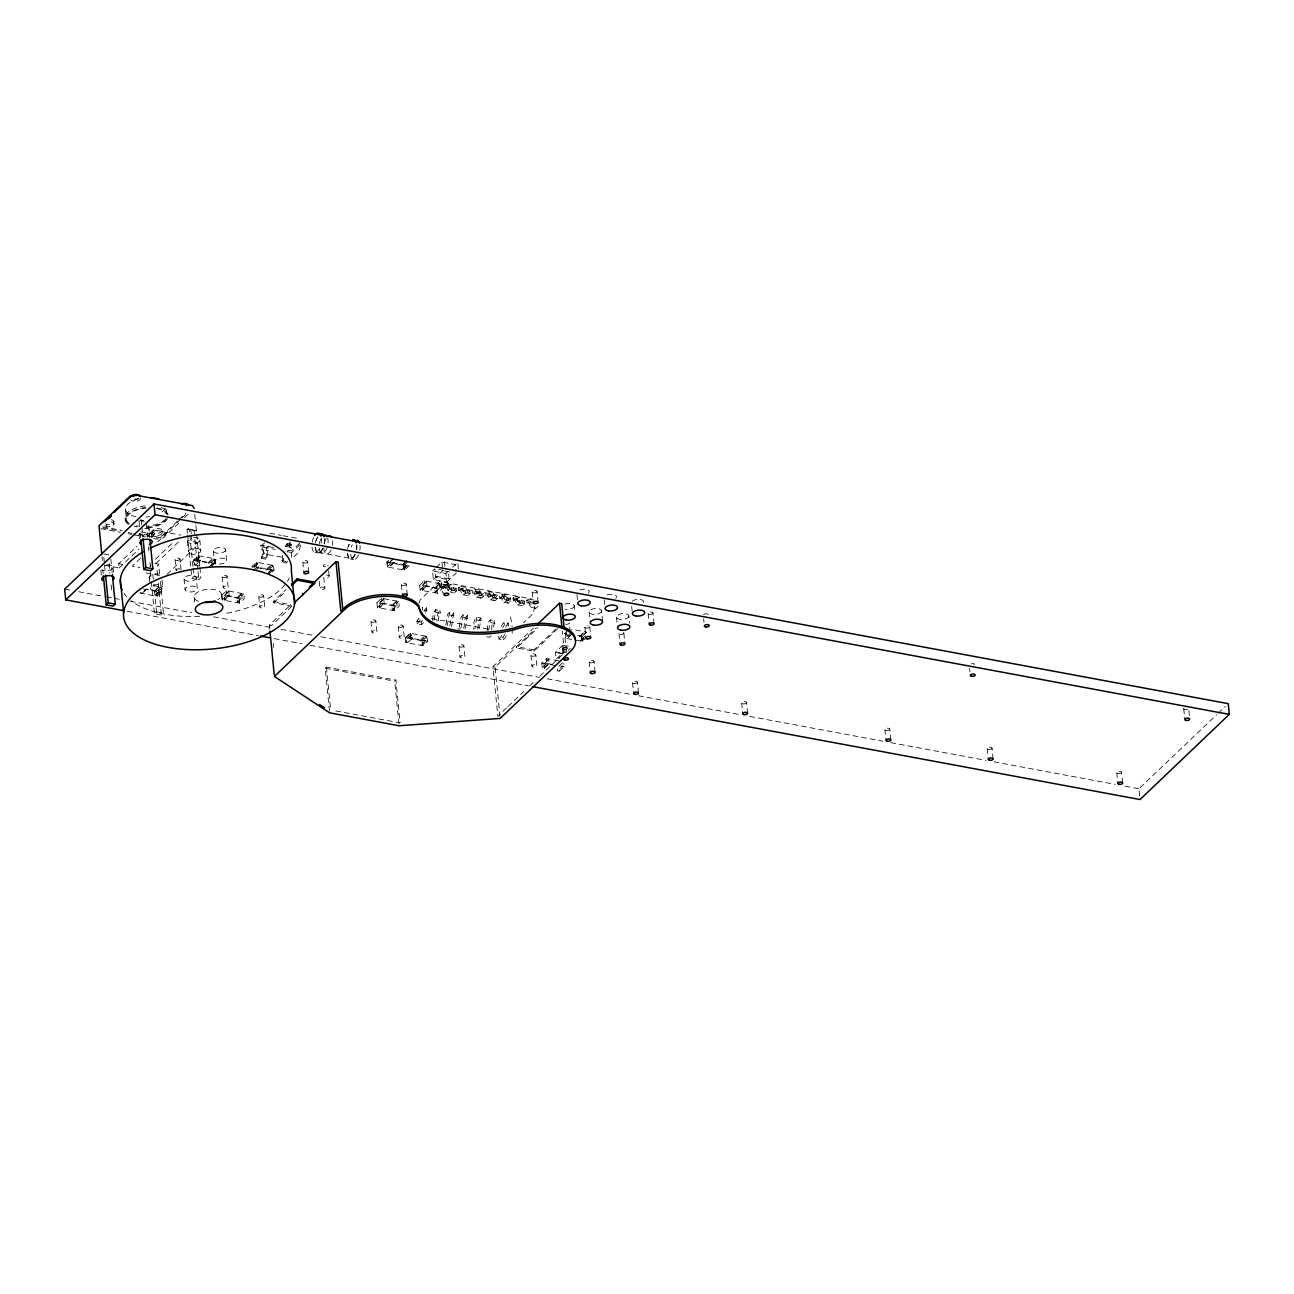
<?xml version="1.0" encoding="UTF-8"?>
<svg xmlns="http://www.w3.org/2000/svg" width="1294" height="1294" viewBox="0 0 1294 1294"><rect width="100%" height="100%" fill="white"/><g stroke="black" fill="none" stroke-linecap="round" stroke-linejoin="round"><path stroke-width="0.75" stroke-dasharray="5 3.75" d="M441.222 582.235L442.338 592.862M291.635 557.39L291.069 547.265M432.633 620.554L433.086 614.99A4.707 2.151 -79.5 0 1 434.655 610.93L435.868 609.749L440.17 610.542L438.957 611.722A4.707 2.151 -79.5 0 0 437.372 615.782L436.935 621.346M434.105 620.198L435.868 609.749M438.391 621.007L438.909 615.168L440.429 613.227L439.944 610.509M479.314 628.609L481.077 618.144L476.79 617.351L475.577 618.532A4.707 2.151 -79.5 0 0 473.992 622.592L473.329 629.175M487.191 630.696L487.644 625.131A4.707 2.151 -79.5 0 1 489.213 621.071L490.426 619.891L494.729 620.683L492.949 631.149M488.663 630.34L490.426 619.891M491.623 629.774L491.93 625.924A4.707 2.151 -79.5 0 1 493.499 621.864L494.729 620.683M418.997 618.014L416.862 621.136L417.137 623.837L421.423 624.63L422.912 623.207A4.691 2.151 -79.5 0 0 423.769 622.026M477.826 629.191L478.295 623.384A4.707 2.151 -79.5 0 1 479.864 619.325L481.077 618.144M505.129 634.028L502.994 637.149L503.253 639.834L498.966 639.042L498.708 636.357L502.994 637.149M502.719 627.541L504.32 625.115L504.062 622.414L508.364 623.223L508.623 625.908L504.32 625.115M534.665 606.465L533.403 613.324L523.52 622.754M419.143 603.279L419.968 600.092L439.539 581.427L533.306 599.348M300.645 545.292L298.623 552.312L292.994 557.682M425.386 612.337L426.794 610.703L426.519 608.002L422.232 607.209L422.491 609.895M287.883 552.522L288.384 550.257L287.608 551.018A3.073 1.407 -79.5 0 0 287.268 551.551M449.891 625.633L451.024 618.322A4.707 2.151 -79.5 0 1 452.593 614.262L453.806 613.081L449.503 612.288L448.29 613.453A4.707 2.151 -79.5 0 0 446.721 617.529L446.155 623.805L444.149 626.215M459.241 627.364L460.357 620.052A4.707 2.151 -79.5 0 1 461.926 615.993L463.155 614.812L467.441 615.62L465.678 626.07A4.691 2.151 -79.5 0 1 464.869 629.24M104.41 565.203L119.177 567.937L118.757 563.65L137.051 546.197M146.885 536.816L153.921 530.103L180.772 535.101M119.177 567.937L138.879 549.157M151.544 537.091L154.342 534.406L153.921 530.103M177.537 521.029L162.025 535.813L157.059 536.881L139.623 533.646M178.944 519.67L185.996 512.958M180.448 519.395L162.122 536.864L157.156 537.948L133.913 533.629M181.872 518.053L187.501 512.667M140.625 558.086L132.182 566.141L139.849 567.565M157.496 541.992L167.347 532.594M178.815 523.099L163.432 537.77L157.205 539.129L153.323 538.401M184.411 517.762L190.008 512.44M155.458 559.251L173.736 541.798M155.878 563.537L178.378 542.073M153.614 585.567L161.281 586.991L161.766 591.827L146.723 589.029L142.033 593.509L146.675 588.495M167.007 574.326L197.788 544.984L195.96 542.137L188.18 540.698M154.455 591.067L159.146 586.586L154.504 591.601L156.105 591.908L161.281 586.991M159.566 590.889L154.876 595.369L156.477 595.661L161.168 591.196L159.566 590.889L154.924 595.903M199.68 566.044L193.857 564.96L193.372 560.124L198.063 555.66L215.257 558.846L215.726 563.683L212.2 567.047M193.971 560.771L198.661 556.291C203.077 555.013 195.831 561.936 193.971 560.771L194.343 564.524L195.944 564.831L200.635 560.351L199.017 560.059L193.857 564.96M139.881 593.105L157.075 596.308L161.766 591.827M195.572 561.062L200.263 556.598M160.375 581.443L163.481 613.162L161.426 615.103L154.455 613.809L156.509 611.852L153.776 584.112M199.923 567.678L200.893 577.69L198.839 579.647L191.868 578.353L193.922 576.396L193.13 568.373M208.463 563.456C222.374 552.376 202.98 563.828 210.081 563.763L215.257 558.846M208.835 567.225L213.526 562.744L215.127 563.052L214.772 559.283L213.154 558.992M210.065 566.643L213.526 562.744M211.618 566.4L215.127 563.052M264.639 542.849L260.628 546.683L264.736 554.026L283.92 557.601M261.42 558.426L262.407 555.498L261.873 549.95A3.073 1.407 -79.5 0 1 262.908 546.424L263.685 545.664L263.28 554.576A2.151 0.987 -79.5 0 1 262.439 557.439L261.42 558.426L265.707 559.218L266.742 558.248A2.151 0.987 -79.5 0 0 267.583 555.385L267.987 546.472L267.211 547.233A3.073 1.407 -79.5 0 0 266.176 550.759L266.693 556.339L265.707 559.218M221.872 595.111L226.563 590.646L243.741 593.833L244.226 598.669L239.536 603.15L222.342 599.947L221.872 595.111L239.05 598.313L243.741 593.833M251.651 566.723L256.341 562.243L273.535 565.446L274.005 570.282L269.314 574.746M252.249 567.354L258.493 562.647L253.802 567.112L268.845 569.91M224.072 596.049L228.763 591.584M253.85 567.662L258.541 563.181M222.342 599.947L227.032 595.483L226.563 590.646M253.3 570.444L257.296 566.643L256.94 562.89M224.444 599.818L229.135 595.337M255.403 570.298L258.913 566.95L257.296 566.643M289.177 542.687L289.5 546.1A2.151 0.987 -79.5 0 0 290.713 547.006L291.587 544.418L287.284 543.609L286.249 544.596M287.284 543.609L286.427 546.197A2.151 0.987 -79.5 0 1 285.214 545.308L284.874 541.895M291.587 544.418L290.535 545.405L286.184 544.628M236.964 598.443L241.655 593.978M266.742 570.056C280.652 558.959 261.259 570.428 268.359 570.347L273.535 565.446M237.336 602.211L242.027 597.731M268.279 572.692L271.805 569.344L273.406 569.635L273.05 565.882L271.433 565.575M299.658 543.189L291.619 550.856L286.249 549.869M268.343 573.226L271.805 569.344M287.624 561.289A2.151 0.987 -79.5 0 1 287.139 562.033L286.12 563.019L281.817 562.211L282.804 559.283L282.302 554.058M268.715 574.115L273.406 569.635M299.982 544.645L291.765 552.473L285.683 551.341M281.817 562.211L282.852 561.24A2.151 0.987 -79.5 0 0 283.693 558.377M273.455 601.484L290.827 604.719L290.956 606.029L273.584 602.794L273.455 601.484L286.006 589.53M273.584 602.794L286.136 590.84M269.767 629.127L269.378 625.164L290.827 604.719M291.813 606.255L271.546 625.568L269.378 625.164M391.985 562.518L409.179 565.704L404.488 570.185L387.294 566.982L386.825 562.146L390.351 558.798M387.294 566.982L392.47 562.081L394.088 562.372L389.397 566.853L387.779 566.546L387.424 562.793L390.934 559.429M392.486 559.202L389.025 563.084L387.424 562.793M389.025 563.084L393.716 558.62M406.559 560.48L401.916 565.478L403.518 565.785L407.529 561.984M401.916 565.478L406.607 561.014M402.288 569.247L406.979 564.782L408.58 565.074L402.337 569.781L406.979 564.782M376.877 602.713L381.568 598.249L398.746 601.435L399.231 606.271L394.541 610.752L377.347 607.549L376.877 602.713L394.055 605.916L398.746 601.435M379.077 603.651L383.768 599.187M377.347 607.549L382.037 603.085L381.568 598.249M379.449 607.42L384.14 602.939M329.452 711.102L325.247 668.286L326.444 667.154L395.899 680.078L400.105 722.877L332.623 710.341M391.969 606.045L396.66 601.581M432.552 570.961L434.897 568.729L435.738 577.334L449.164 579.825L448.322 571.22L445.977 573.452L446.818 582.057L433.393 579.566L432.552 570.961L445.977 573.452M436.304 567.387L441.933 562.017L455.359 564.524L456.103 572.045M392.341 609.814L397.032 605.333M419.677 585.228L424.367 580.747L441.545 583.95L442.014 588.786L437.323 593.25L420.146 590.064L419.677 585.228L436.854 588.414L441.545 583.95M421.876 586.166L426.567 581.685M420.146 590.064L424.836 585.584L424.367 580.747M422.248 589.918L426.939 585.454M433.393 579.566L442.774 570.622M452.544 567.193L457.704 562.275L458.383 569.166M434.752 588.56L439.442 584.079M435.124 592.312L439.814 587.848M446.818 582.057L456.2 573.113M456.119 588.366L456.378 591.051L454.89 592.474A4.691 2.151 -79.5 0 1 452.512 591.746L450.975 587.783L449.439 588.851L445.136 588.058L444.877 585.373L446.106 584.225A4.707 2.151 -79.5 0 1 448.128 584.856C447.174 589.271 453.968 592.167 456.119 588.366L451.832 587.573L449.94 589.158M445.136 588.058L446.446 586.942L450.894 587.751M449.439 588.851L449.18 586.166L450.393 585.034A4.707 2.151 -79.5 0 1 452.431 585.648L454.243 589.967M426.519 608.002L425.305 609.183A4.707 2.151 -79.5 0 0 424.157 611.383M450.603 591.665L452.091 590.258L451.832 587.573M417.137 623.837L418.625 622.414A4.691 2.151 -79.5 0 0 420.453 617.675M421.423 624.63L421.165 621.945L422.62 620.554M405.378 637.699L410.069 633.235L427.246 636.422L427.716 641.258L423.025 645.738L405.847 642.536L405.378 637.699L422.556 640.902L423.025 645.738M469.754 590.905L470.029 593.59L468.541 595.014A4.691 2.151 -79.5 0 1 466.163 594.286L464.611 590.323L463.074 591.39L458.788 590.598L458.513 587.913L459.742 586.764A4.707 2.151 -79.5 0 1 461.764 587.395C460.81 591.811 467.619 594.706 469.754 590.905L465.468 590.096L463.511 591.682M405.96 638.346L410.651 633.866C415.083 632.588 407.82 639.511 405.96 638.346L406.332 642.099L407.95 642.406L412.64 637.926L411.023 637.635L405.847 642.536M407.578 638.638L412.268 634.173M458.788 590.598L460.098 589.482L464.546 590.29M465.468 590.096L465.727 592.781L464.239 594.205A4.691 2.151 -79.5 0 1 461.861 593.493L460.163 589.466M420.469 641.031C434.363 629.952 414.97 641.403 422.07 641.339L427.246 636.422M449.503 612.288L447.74 622.737A4.691 2.151 -79.5 0 1 446.948 625.908M478.182 592.814L476.71 593.93L472.423 593.121C474.591 589.983 480.689 592.895 479.799 596.825A4.691 2.151 -79.5 0 0 482.177 597.537L483.665 596.13L483.406 593.428L479.103 592.636C473.847 594.884 482.403 596.631 483.406 593.428M425.516 640.32L420.89 645.334L425.516 640.32L427.133 640.627L426.761 636.858L425.144 636.567M420.825 644.8L422.442 645.091L427.133 640.627M453.806 613.081L452.027 623.53A4.691 2.151 -79.5 0 1 451.234 626.7M479.103 592.636L479.362 595.321L477.874 596.744A4.691 2.151 -79.5 0 1 475.496 596.016L473.814 592.005M398.908 724.009L394.719 681.194L395.899 680.078M491.817 595.353L490.361 596.469L486.059 595.661C488.242 592.523 494.34 595.434 493.435 599.365A4.691 2.151 -79.5 0 0 495.812 600.076L497.3 598.653L497.042 595.968L492.739 595.175C487.369 597.359 495.942 599.187 497.042 595.968M463.155 614.812L461.376 625.277A4.691 2.151 -79.5 0 1 460.195 629.175M467.441 615.62L466.228 616.785A4.707 2.151 -79.5 0 0 464.659 620.861L464.093 627.137L462.071 629.547M492.739 595.175L493.014 597.86L491.51 599.284A4.691 2.151 -79.5 0 1 489.148 598.556L487.531 594.561M499.694 598.2C501.878 595.062 507.976 597.974 507.07 601.888A4.691 2.151 -79.5 0 0 509.448 602.616L510.936 601.192L510.677 598.507L506.375 597.699L504.353 599.251L502.687 594.997A4.707 2.151 -79.5 0 0 500.649 594.367L499.435 595.515L499.694 598.2L503.997 598.993L505.453 597.893M476.79 617.351L475.011 627.816A4.691 2.151 -79.5 0 1 474.801 629.224M506.375 597.699L506.65 600.4L505.161 601.807A4.691 2.151 -79.5 0 1 502.784 601.095L501.085 597.084M510.677 598.507L508.574 600.012L506.989 595.79A4.707 2.151 -79.5 0 0 504.951 595.175L503.738 596.308L503.997 598.993M524.313 601.047L524.588 603.732L523.099 605.139A4.691 2.151 -79.5 0 1 520.722 604.427L519.169 600.465L517.632 601.532L513.346 600.739L513.071 598.038L514.3 596.906A4.707 2.151 -79.5 0 1 516.322 597.537C515.368 601.936 522.161 604.832 524.313 601.047L520.026 600.238L518.069 601.823M513.346 600.739L514.656 599.623L519.104 600.432M517.632 601.532L517.374 598.847L518.587 597.699A4.707 2.151 -79.5 0 1 520.625 598.329L522.436 602.632M520.026 600.238L520.285 602.923L518.797 604.347A4.691 2.151 -79.5 0 1 516.419 603.635L514.802 599.623M504.062 622.414L502.848 623.595A4.707 2.151 -79.5 0 0 501.279 627.655M527.192 603.311L526.707 600.578L527.936 599.446A4.707 2.151 -79.5 0 1 529.958 600.06L530.071 600.319M491.105 635.888L489.617 637.311L485.331 636.502L485.056 633.817M508.364 623.223L507.151 624.404A4.707 2.151 -79.5 0 0 505.744 627.509M498.966 639.042L500.454 637.618A4.691 2.151 -79.5 0 0 501.668 635.645M538.223 606.255L536.735 607.679A4.691 2.151 -79.5 0 1 534.357 606.967M503.253 639.834L504.741 638.427A4.691 2.151 -79.5 0 0 506.536 634.157M506.504 707.996L497.818 716.278L492.965 666.717L533.5 628.075M499.985 716.666L495.133 667.122L536.331 627.849M557.779 628.609L534.066 651.206L516.71 647.987L537.77 627.897M534.066 651.206L533.937 649.912L557.649 627.315M566.384 651.189L564.637 633.364L568.244 630.032M571.98 633.623L567.29 638.088L565.688 637.796L565.316 634.028L568.826 630.679M570.379 633.316L565.203 638.233L582.381 641.42L585.907 638.071M544.386 668.286L543.917 663.45L548.607 658.986L549.077 663.822L544.386 668.286L542.235 667.898L541.765 663.046L546.456 658.581L559.655 661.04M572.045 634.157L567.29 638.088M562.777 645.253L555.433 652.257L556.113 659.244L563.456 652.241L562.777 645.253L570.072 646.612M543.965 663.984L548.656 659.519M542.235 667.898L546.925 663.418L546.456 658.581M544.337 667.753L549.028 663.272M579.809 636.729L584.451 631.715L579.809 636.729L581.427 637.02L586.117 632.556L584.5 632.248M507.96 706.605L523.876 691.417M529.667 685.901L534.018 681.76M539.808 676.244L564.41 652.774L562.275 630.971M582.381 641.42L581.912 636.583L586.603 632.119L571.56 629.321M568.098 650.591L570.46 648.326M583.756 637.667L580.23 641.015L584.872 636.017M580.181 640.481L581.799 640.789L586.489 636.308M562.469 662.9L558.943 666.248L559.429 671.085C550.888 671.457 571.382 659.471 557.277 670.68M559.429 671.085L564.103 666.604L563.796 663.385M1139.658 795.956L1138.963 788.79L1216.732 714.644M1218.172 713.269L1225.369 706.395M532.74 602.955L528.292 602.147L526.981 603.263L531.268 604.072M467.797 592.474L466.066 588.188A4.707 2.151 -79.5 0 0 464.028 587.557L462.815 588.705L463.074 591.39M477.146 594.221L475.416 589.918A4.707 2.151 -79.5 0 0 473.378 589.304L472.164 590.436L472.423 593.121M481.514 595.03L479.702 590.727A4.707 2.151 -79.5 0 0 477.68 590.096L476.451 591.245L476.71 593.93M495.084 597.553L493.337 593.267A4.707 2.151 -79.5 0 0 491.316 592.636L490.086 593.768L490.361 596.469M504.417 599.284L508.785 600.092M269.767 533.274L281.057 535.36M282.949 535.716L297.992 538.514M438.731 569.441L444.489 570.508M444.699 570.977L452.366 572.401M386.825 562.146L404.003 565.349L404.488 570.185M287.446 545.227L291.748 546.019M285.877 546.44L290.18 547.233M318.389 552.425L350.609 558.41M140.318 519.897L143.812 520.544M188.228 528.906L195.2 530.216M315.073 552.441L318.292 553.039M350.512 559.024L353.731 559.623M140.755 520.77L144.249 521.417M187.436 533.144L187.064 529.375L194.051 530.669A4.545 2.07 -79.5 0 1 196.381 531.624M435.641 576.251L449.067 578.758M273.358 547.459L260.466 545.065L260.628 546.683L275.298 549.416M266.111 550.274L268.262 550.678M447.028 583.901L451.541 584.742M460.664 586.441L465.177 587.282M474.3 588.98L478.812 589.821M487.935 591.504L492.448 592.345M501.587 594.043L506.1 594.884M515.222 596.583L519.735 597.424M528.858 599.122L531.219 599.559M444.877 585.373L449.18 586.166M458.513 587.913L510.742 597.553M513.071 598.038L517.374 598.847M526.707 600.578L531.009 601.386M154.342 534.406L140.124 531.769L140.706 537.706M452.091 590.258L456.378 591.051M465.727 592.781L470.029 593.59M479.362 595.321L483.665 596.13M493.014 597.86L497.3 598.653M506.65 600.4L510.936 601.192M520.285 602.923L524.588 603.732M424.836 585.584L442.014 588.786M102.824 526.804L122.186 530.411M261.259 556.808L265.545 557.601M281.655 560.593L285.958 561.402L286.12 563.019M102.922 527.871L120.358 531.106M128.106 532.546L131.972 533.274M450.668 592.426L453.741 592.992M462.88 594.69L467.393 595.531M476.516 597.23L481.028 598.054M490.151 599.753L494.664 600.594M503.787 602.292L508.299 603.133M517.438 604.832L521.935 605.673M531.074 607.355L535.587 608.196M100.819 528.648L120.261 532.255M128.041 533.71L131.923 534.422M133.88 534.794L145.543 536.961M274.005 570.282L256.827 567.079L256.341 562.243M215.726 563.683L198.548 560.496L198.063 555.66M193.372 560.124L210.566 563.327M577.561 635.176L583.076 636.211M564.734 633.397L566.869 633.785M579.761 636.179L581.912 636.583M565.316 634.028L566.934 634.319M423.931 610.17L426.794 610.703M436.127 612.434L440.429 613.227M449.778 614.973L454.065 615.766M463.414 617.497L467.7 618.306M477.049 620.036L481.352 620.845M490.685 622.576L494.987 623.368M382.037 603.085L399.231 606.271M108.712 554.883L103.471 553.913L104.41 563.343M154.908 563.472L158.677 564.184L159.793 575.506M431.565 618.548L488.614 629.143M193.922 576.396L200.893 577.69M118.757 563.65L122.59 564.362M561.337 646.644L568.632 647.987M416.862 621.136L421.165 621.945M457.785 628.755L459.936 629.143M146.028 572.935L160.796 575.684M563.456 652.241L566.206 652.758L566.028 650.931M563.036 653.68L555.433 652.257L564.556 653.955M533.937 649.912L516.581 646.677L516.71 647.987M227.032 595.483L244.226 598.669M159.194 587.136L160.796 587.427M427.716 641.258L410.538 638.071L410.069 633.235M546.925 663.418L552.764 664.501M561.968 666.216L564.103 666.604M143.408 589.013L156.59 591.471L157.075 596.308M541.765 663.046L554.964 665.504M140.367 592.668L141.984 592.976M492.965 666.717L495.133 667.122M64.7 589.126L70.652 590.226M78.594 591.698L104.41 596.502M106.399 596.874L112.352 597.974M114.341 598.346L120.293 599.446M130.225 601.306L191.787 612.741M213.623 616.801L271.206 627.509M281.138 629.353L312.905 635.257M320.847 636.729L539.274 677.328M547.216 678.8L630.615 694.296M638.557 695.784L739.828 714.595M749.76 716.439L882.799 741.171M890.741 742.643L986.06 760.371M994.002 761.842L1115.137 784.358M1125.052 786.202L1138.963 788.79M156.509 611.852L163.481 613.162M127.313 611.318L258.363 635.678M274.247 638.621L302.052 643.781M309.994 645.269L528.421 685.869M325.247 668.286L394.719 681.194M528.373 602.147L530.055 606.158A4.691 2.151 -79.5 0 0 532.432 606.886M446.527 586.942L448.225 590.954M558.684 657.934L559.752 658.145M111.268 519.767L112.141 519.962A4.917 2.329 -5.6 0 1 113.338 522.679L112.627 523.245A4.917 2.329 -5.6 0 1 106.787 524.248L105.72 524.005M490.652 596.68L489.051 592.458A4.707 2.151 -79.5 0 0 487.013 591.827L485.8 592.976L486.059 595.661M510.612 616.931L512.117 626.555M290.374 545.211L290.05 541.798M1189.348 715.517L1188.652 708.352A2.459 1.165 -5.6 0 1 1185.628 709.743A2.459 1.165 -5.6 0 1 1184.059 708.158M1183.751 708.772L1184.803 719.529M1121.639 772.243A2.459 1.165 -5.6 0 1 1118.016 773.569A2.459 1.165 -5.6 0 1 1117.919 771.548A2.459 1.165 -5.6 0 1 1121.639 772.243L1122.691 782.983M1116.754 772.664L1117.806 783.42M992.061 748.158A2.459 1.165 -5.6 0 1 988.454 749.485A2.459 1.165 -5.6 0 1 988.341 747.463A2.459 1.165 -5.6 0 1 992.061 748.158L993.129 758.915M987.176 748.579L988.228 759.335M969.61 668.254L969.95 671.829M889.771 729.153A2.459 1.165 -5.6 0 1 886.164 730.479A2.459 1.165 -5.6 0 1 886.05 728.457A2.459 1.165 -5.6 0 1 889.771 729.153L890.838 739.893M884.886 729.573L885.937 740.33M746.573 702.529A2.459 1.165 -5.6 0 1 742.95 703.855A2.459 1.165 -5.6 0 1 742.853 701.833A2.459 1.165 -5.6 0 1 746.573 702.529L747.625 713.285M741.672 702.949L742.724 713.706M703.645 618.823L704.001 622.398M653.001 613.033A2.459 1.165 -5.6 0 1 649.394 614.359A2.459 1.165 -5.6 0 1 649.281 612.337A2.459 1.165 -5.6 0 1 653.001 613.033L654.052 623.789M648.116 613.469L649.167 624.209M631.682 606.465L632.378 613.647M637.457 682.245A2.459 1.165 -5.6 0 1 633.834 683.572A2.459 1.165 -5.6 0 1 633.736 681.55A2.459 1.165 -5.6 0 1 637.457 682.245L638.508 693.002M628.868 616.009A6.244 2.96 -5.6 0 1 619.68 619.389A6.244 2.96 -5.6 0 1 619.422 614.246A6.244 2.96 -5.6 0 1 628.868 616.009L629.563 623.174M632.556 682.682L633.623 693.422M623.854 633.057L624.905 643.814M618.953 633.494L620.004 644.234M616.445 617.092L617.319 626.053M604.233 599.607L605.107 608.568M601.597 610.93A6.244 2.96 -5.6 0 1 592.393 614.31A6.244 2.96 -5.6 0 1 592.134 609.183A6.244 2.96 -5.6 0 1 601.597 610.93L602.648 621.686M589.158 612.013L590.048 620.974M594.059 661.46A2.459 1.165 -5.6 0 1 590.452 662.787A2.459 1.165 -5.6 0 1 590.339 660.765A2.459 1.165 -5.6 0 1 594.059 661.46L595.127 672.217M589.757 626.733L590.808 637.473M589.174 661.881L590.226 672.637M584.856 627.153L585.907 637.91M581.427 637.02L581.799 640.789M576.946 594.544L577.658 601.71M564.863 604.104A6.244 2.96 -5.6 0 1 574.31 605.867L574.843 611.237M570.169 631.876L569.295 622.932A2.459 1.165 -5.6 0 1 565.672 624.258M562.518 648.456L563.408 657.417M537.075 591.487A2.459 1.165 -5.6 0 1 533.452 592.814A2.459 1.165 -5.6 0 1 533.354 590.792A2.459 1.165 -5.6 0 1 537.075 591.487L538.126 602.244M532.174 591.908L533.241 602.664M535.781 654.861A2.459 1.165 -5.6 0 1 532.174 656.204A2.459 1.165 -5.6 0 1 532.06 654.182A2.459 1.165 -5.6 0 1 535.781 654.861L536.848 665.617A2.459 1.165 -5.6 0 1 533.225 666.944A2.459 1.165 -5.6 0 1 533.128 664.922A2.459 1.165 -5.6 0 1 536.848 665.617M530.896 655.298L531.947 666.054M528.421 635.386L528.55 636.68M517.584 598.879L517.843 601.564M513.297 598.087L513.556 600.772M463.867 645.738A2.459 1.165 -5.6 0 1 460.26 647.081A2.459 1.165 -5.6 0 1 460.146 645.059A2.459 1.165 -5.6 0 1 463.867 645.738L464.918 656.495A2.459 1.165 -5.6 0 1 461.311 657.821A2.459 1.165 -5.6 0 1 461.198 655.799A2.459 1.165 -5.6 0 1 464.918 656.495M458.982 646.175L460.033 656.915M447.789 583.384A2.459 1.165 -5.6 0 1 444.182 584.71A2.459 1.165 -5.6 0 1 444.068 582.688A2.459 1.165 -5.6 0 1 447.789 583.384L448.5 590.549M444.457 561.499L445.12 568.389M441.933 562.017L442.483 567.662M442.904 583.804L443.955 594.561M440.542 586.004L440.656 587.088M436.854 588.414L437.323 593.25M435.657 609.7L435.916 612.402M426.308 607.97L426.583 610.655M422.07 641.339L422.442 645.091M412.64 637.926L407.95 642.406M406.251 584.144A2.459 1.165 -5.6 0 1 402.628 585.47A2.459 1.165 -5.6 0 1 402.531 583.448A2.459 1.165 -5.6 0 1 406.251 584.144L407.303 594.884M410.651 633.866L411.023 637.635M403.518 565.785L403.89 569.554M401.35 584.564L402.418 595.321M403.113 625.972A2.459 1.165 -5.6 0 1 399.506 627.299A2.459 1.165 -5.6 0 1 399.393 625.277A2.459 1.165 -5.6 0 1 403.113 625.972L404.181 636.729A2.459 1.165 -5.6 0 1 400.558 638.055A2.459 1.165 -5.6 0 1 400.461 636.033A2.459 1.165 -5.6 0 1 404.181 636.729M394.088 562.372L389.397 566.853M398.228 626.393L399.28 637.149M394.055 605.916L394.541 610.752M375.842 620.894A2.459 1.165 -5.6 0 1 372.219 622.236A2.459 1.165 -5.6 0 1 372.122 620.214A2.459 1.165 -5.6 0 1 375.842 620.894L376.894 631.65A2.459 1.165 -5.6 0 1 373.27 632.976A2.459 1.165 -5.6 0 1 373.173 630.954A2.459 1.165 -5.6 0 1 376.894 631.65M370.957 621.33L372.009 632.07M328.66 570.751L329.194 576.137M324.843 588.042A2.459 1.165 -5.6 0 0 321.122 587.347A2.459 1.165 -5.6 0 0 321.219 589.385A2.459 1.165 -5.6 0 0 324.843 588.042L323.791 577.302A2.459 1.165 -5.6 0 1 323.5 577.9M319.246 581.297L319.958 588.479M326.444 667.154L330.633 709.969M307.681 561.58A2.459 1.165 -5.6 0 1 304.058 562.906A2.459 1.165 -5.6 0 1 303.961 560.884A2.459 1.165 -5.6 0 1 307.681 561.58L308.732 572.32M302.796 562L303.847 572.757M273.293 643.409L273.681 647.372M263.636 595.806A2.459 1.165 -5.6 0 1 260.013 597.132A2.459 1.165 -5.6 0 1 259.916 595.111A2.459 1.165 -5.6 0 1 263.636 595.806L264.688 606.546A2.459 1.165 -5.6 0 1 261.065 607.889A2.459 1.165 -5.6 0 1 260.967 605.867A2.459 1.165 -5.6 0 1 264.688 606.546M258.735 596.227L259.803 606.983M239.05 598.313L239.536 603.15M225.56 549.821A6.146 2.928 -5.6 0 1 216.519 553.153A6.146 2.928 -5.6 0 1 216.26 548.09A6.146 2.928 -5.6 0 1 225.56 549.821L226.612 560.577A6.146 2.928 -5.6 0 1 217.57 563.893A6.146 2.928 -5.6 0 1 217.311 558.846A6.146 2.928 -5.6 0 1 226.612 560.577M227.065 576.283A2.459 1.165 -5.6 0 1 223.441 577.609A2.459 1.165 -5.6 0 1 223.344 575.587A2.459 1.165 -5.6 0 1 227.065 576.283L228.116 587.039A2.459 1.165 -5.6 0 1 224.509 588.366A2.459 1.165 -5.6 0 1 224.396 586.344A2.459 1.165 -5.6 0 1 228.116 587.039M222.18 576.703L223.231 587.46M221.614 594.658L222.309 601.742M213.332 550.888L214.383 561.645M199.794 539.986L200.845 550.743A6.244 2.96 -5.6 0 1 191.641 554.123A6.244 2.96 -5.6 0 1 191.383 548.979A6.244 2.96 -5.6 0 1 200.845 550.743M200.635 560.351L195.944 564.831M194.779 514.203L195.718 523.827M195.912 525.752L199.713 565.672M194.051 530.669L197.869 569.732M198.063 571.722L198.839 579.647M196.251 577.771A6.146 2.928 -5.6 0 1 187.193 581.103A6.146 2.928 -5.6 0 1 186.951 576.04A6.146 2.928 -5.6 0 1 196.251 577.771L197.303 588.511A6.146 2.928 -5.6 0 1 188.261 591.843A6.146 2.928 -5.6 0 1 188.002 586.797A6.146 2.928 -5.6 0 1 197.303 588.511M190.833 530.071L191.205 533.84M191.383 535.732L191.933 541.393M192.935 566.384L189.393 530.33A4.545 2.07 -79.5 0 0 187.064 529.375M194.149 597.052L194.844 604.136M187.614 535.037L191.868 578.353M187.355 541.07L188.406 551.826M184.007 578.839L185.074 589.579M179.963 559.04A2.459 1.165 -5.6 0 1 176.34 560.367A2.459 1.165 -5.6 0 1 176.243 558.345A2.459 1.165 -5.6 0 1 179.963 559.04L181.014 569.797M175.062 559.477L176.113 570.217M166.166 509.108L166.845 515.934M162.154 530.54A4.917 2.329 -5.6 0 1 154.908 533.209A4.917 2.329 -5.6 0 1 154.714 529.165A4.917 2.329 -5.6 0 1 162.154 530.54L162.365 532.691A4.917 2.329 -5.6 0 1 155.118 535.36A4.917 2.329 -5.6 0 1 154.924 531.316A4.917 2.329 -5.6 0 1 162.365 532.691M162.025 579.906L162.72 587.088A6.244 2.96 -5.6 0 1 153.533 590.468A6.244 2.96 -5.6 0 1 153.274 585.325A6.244 2.96 -5.6 0 1 162.72 587.088M157.496 575.054L156.914 569.053A4.545 2.07 -79.5 0 1 158.677 564.184M158.289 583.076L161.426 615.103M152.369 531.397L152.579 533.549M151.22 530.961L151.932 538.126M156.105 591.908L156.477 595.661M148.664 526.157L149.813 537.77M152.805 574.196L153.582 582.122M146.173 523.617L147.484 537.026M148.454 546.925L148.842 550.888M150.023 562.793L150.411 566.756M150.33 571.754L151.107 579.761M151.301 581.766L154.455 613.809M149.247 577.415L149.942 584.581M141.693 524.863L141.305 520.981A4.416 2.022 -79.5 0 0 140.706 520.091M141.871 526.787L142.825 536.476M139.008 520.447L139.558 526.108M138.976 533.84L139.671 541.005M125.469 509.205L126.472 519.46M125.097 517.923L125.259 519.573M113.807 521.45L114.018 523.601M113.209 522.776L113.419 524.943M113.112 567.306L113.629 572.676M110.831 558.992L112.157 572.482M106.593 524.216L106.804 526.367M109.036 563.537L109.974 573.226M111.122 584.839L111.688 590.646M104.588 565.235L105.364 573.161M102.016 556.582L102.388 560.431M102.808 569.991L103.196 573.857M100.851 570.185L101.563 577.35M512.133 628.302L512.214 633.542M325.748 566.756A2.459 1.165 -5.6 0 1 323.274 565.591A2.459 1.165 -5.6 0 1 326.476 564.427A2.459 1.165 -5.6 0 1 327.835 565.996M623.498 632.507A2.459 1.165 -5.6 0 1 622.673 634.189A2.459 1.165 -5.6 0 1 619.308 634.044A2.459 1.165 -5.6 0 1 620.133 632.378M971.648 663.288A2.459 1.165 -5.6 0 1 973.848 664.857M703.596 614.618A2.459 1.165 -5.6 0 1 706.314 613.841A2.459 1.165 -5.6 0 1 708.19 614.812M589.449 627.331A2.459 1.165 -5.6 0 1 586.133 628.059A2.459 1.165 -5.6 0 1 585.163 626.539A2.459 1.165 -5.6 0 1 588.479 625.827M632.087 601.338A6.244 2.96 -5.6 0 1 640.53 599.51A6.244 2.96 -5.6 0 1 643.005 603.36M607.032 594.981A6.244 2.96 -5.6 0 1 614.553 594.803A6.244 2.96 -5.6 0 1 615.718 598.297M574.31 605.867A6.244 2.96 -5.6 0 1 565.122 609.248M579.761 589.902A6.244 2.96 -5.6 0 1 587.282 589.724A6.244 2.96 -5.6 0 1 588.447 593.218M150.153 578.822A6.244 2.96 -5.6 0 1 150.961 575.151A6.244 2.96 -5.6 0 1 158.434 574.035M193.421 537.56A6.244 2.96 -5.6 0 1 199.713 540.504A6.244 2.96 -5.6 0 1 191.593 543.496A6.244 2.96 -5.6 0 1 188.115 539.517M106.739 564.88A6.244 2.96 -5.6 0 1 112.352 568.859A6.244 2.96 -5.6 0 1 101.579 569.797M144.863 528.534A6.244 2.96 -5.6 0 1 150.46 532.513A6.244 2.96 -5.6 0 1 139.703 533.452M326.686 575.183A2.459 1.165 -5.6 0 1 329.129 576.445A2.459 1.165 -5.6 0 1 325.57 577.464M176.469 570.783A2.459 1.165 -5.6 0 1 177.294 569.101A2.459 1.165 -5.6 0 1 180.659 569.247M567.953 635.063A2.459 1.165 -5.6 0 1 565.753 633.494M289.306 577.852A85.905 40.858 -5.6 0 1 287.333 581.443M285.165 584.484A85.905 40.858 -5.6 0 1 223.927 613.793M199.632 616.445A85.905 40.858 -5.6 0 1 131.017 600.659M126.602 596.583A85.905 40.858 -5.6 0 1 124.062 593.38M198.403 601.338A13.781 6.551 -5.6 0 1 197.933 592.054A13.781 6.551 -5.6 0 1 217.36 590.371A13.781 6.551 -5.6 0 1 217.813 599.64M138.862 498.174A4.917 2.329 -5.6 0 1 132.975 499.063M150.104 566.319A4.545 2.07 -79.5 0 1 150.492 564.944M105.089 525.768A4.917 2.329 -5.6 0 0 105.946 526.157L107.014 526.415A4.917 2.329 -5.6 0 0 112.837 525.396L113.549 524.83A4.917 2.329 -5.6 0 0 112.352 522.129L111.284 521.87A4.917 2.329 -5.6 0 0 108.793 521.838M165.292 519.557A21.497 10.223 -5.6 0 1 147.015 526.27M139.655 526.302A21.497 10.223 -5.6 0 1 136.242 525.833M128.219 522.776A21.497 10.223 -5.6 0 1 145.979 505.841M161.265 507.507A21.497 10.223 -5.6 0 1 167.896 514.187M140.221 497.98A4.917 2.329 -5.6 0 1 136.905 501.134A4.917 2.329 -5.6 0 1 130.823 500.002M167.476 518.538A21.497 10.223 -5.6 0 1 147.176 527.92M128.381 524.426A21.497 10.223 -5.6 0 1 146.141 507.491M156.914 507.911A21.497 10.223 -5.6 0 1 168.058 515.837M166.279 518.49A20.267 9.64 -5.6 0 1 147.144 527.337M136.986 526.917A20.267 9.64 -5.6 0 1 134.058 526.205M129.416 524.038A20.267 9.64 -5.6 0 1 146.173 508.073M156.331 508.477A20.267 9.64 -5.6 0 1 166.036 513.508M165.276 508.235A20.267 9.64 -5.6 0 1 160.262 513.006M149.635 516.629A20.267 9.64 -5.6 0 1 146.141 517.066M135.983 516.662A20.267 9.64 -5.6 0 1 125.583 507.927A20.267 9.64 -5.6 0 1 139.962 498.594M324.6 538.87A9.818 4.497 -79.5 0 1 324.39 543.771M322.982 548.559A9.818 4.497 -79.5 0 1 317.726 552.894A9.818 4.497 -79.5 0 1 315.154 545.437M315.429 542.914A9.818 4.497 -79.5 0 1 316.836 538.142M324.309 539.161A9.204 4.205 -79.5 0 1 324.115 543.755M322.788 548.235A9.204 4.205 -79.5 0 1 315.51 547.54M316.237 540.617A9.204 4.205 -79.5 0 1 318 536.638M321.381 538.272A9.818 4.497 -79.5 0 1 321.171 543.173M319.764 547.96A9.818 4.497 -79.5 0 1 312 547.216M312.21 542.315A9.818 4.497 -79.5 0 1 313.617 537.544M356.529 545.146A9.204 4.205 -79.5 0 1 356.335 549.74M355.009 554.22A9.204 4.205 -79.5 0 1 347.73 553.525M348.458 546.602A9.204 4.205 -79.5 0 1 349.251 544.451M356.82 544.871A9.818 4.497 -79.5 0 1 356.61 549.772M355.203 554.544A9.818 4.497 -79.5 0 1 347.439 553.816M347.649 548.915A9.818 4.497 -79.5 0 1 349.057 544.127M360.039 545.47A9.818 4.497 -79.5 0 1 359.829 550.371M358.422 555.142A9.818 4.497 -79.5 0 1 350.658 554.414M351.434 547.022A9.818 4.497 -79.5 0 1 352.275 544.725M332.623 540.698A9.204 4.205 -79.5 0 1 332.429 545.292M331.118 549.788A9.204 4.205 -79.5 0 1 326.185 553.848A9.204 4.205 -79.5 0 1 323.775 546.861M324.568 542.154A9.204 4.205 -79.5 0 1 326.331 538.191M327.673 537.9A9.204 4.205 -79.5 0 1 327.835 544.434M327.301 546.78A9.204 4.205 -79.5 0 1 322.675 553.088A9.204 4.205 -79.5 0 1 319.23 548.235M319.424 543.642A9.204 4.205 -79.5 0 1 321.721 537.333M228.714 591.034L224.024 595.515L224.493 600.351L229.184 595.887L228.714 591.034M241.606 593.428L236.915 597.909L237.384 602.745L242.075 598.281L241.606 593.428M383.72 598.637L379.029 603.117L379.498 607.954L384.189 603.489L383.72 598.637M396.595 601.047L391.904 605.511L392.389 610.347L397.08 605.883L396.595 601.047M426.502 581.152L421.812 585.616L422.297 590.452L426.988 585.988L426.502 581.152M439.394 583.545L434.703 588.01L435.188 592.862L439.879 588.382L439.394 583.545M563.796 649.362A2.459 1.165 -5.6 0 0 567.419 648.019A2.459 1.165 -5.6 0 0 563.699 647.34A2.459 1.165 -5.6 0 0 563.796 649.362M441.675 586.813A2.167 1.035 -5.6 0 0 444.877 585.632A2.167 1.035 -5.6 0 0 441.577 585.017A2.167 1.035 -5.6 0 0 441.675 586.813M441.772 587.88A2.167 1.035 -5.6 0 0 444.974 586.716A2.167 1.035 -5.6 0 0 441.691 586.101A2.167 1.035 -5.6 0 0 441.772 587.88"/><path stroke-width="1.5" d="M111.235 515.125L104.183 521.854A4.917 2.329 -5.6 0 1 104.523 521.288L105.235 520.722A4.917 2.329 -5.6 0 1 106.189 520.253M114.05 512.44L130.969 496.298L135.935 495.23L192.385 505.582L194.213 508.429M108.518 518.878L111.333 516.193M532.384 686.596L1140.014 799.53L1229.3 714.401L1228.249 703.661L153.986 503.981L64.7 589.126L65.751 599.866L123.334 610.574M65.751 599.866L155.037 514.737L153.986 503.981M112.352 574.455L115.263 604.185L113.209 606.142L106.221 604.848L108.275 602.891L105.558 575.151M149.991 539.711L152.838 568.762L150.8 570.719L143.812 569.425L145.866 567.468L143.019 538.417M291.587 584.209L297.167 578.903L314.523 582.122L314.652 583.432L294.903 602.26M291.716 585.519L297.28 580.197L297.167 578.903M309.266 587.136L335.971 561.677L338.138 562.081L342.813 609.636M537.835 623.934L559.558 603.23L561.725 603.635L564.055 627.412M135.999 495.101L129.772 496.459L98.991 525.801L101.822 554.657M155.037 514.737L1229.3 714.401M297.28 580.197L314.652 583.432M145.866 567.468L152.838 568.762M108.275 602.891L115.263 604.185M260.353 636.033L270.284 637.877M319.408 704.486L324.438 707.786M559.558 603.23L561.887 627.008M335.971 561.677L340.84 611.221L344.673 607.549A40.47 19.248 -5.6 0 1 384.367 594.593A40.47 19.248 -5.6 0 1 418.755 605.754L418.9 606.223A71.348 33.935 -5.6 0 0 514.058 628.027A40.47 19.248 -5.6 0 1 575.345 639.414M302.683 593.428L302.796 594.722M294.579 603.797A85.905 40.858 -5.6 0 0 169.983 574.746A85.905 40.858 -5.6 0 0 162.72 646.24A85.905 40.858 -5.6 0 0 294.579 603.797L291.328 570.605A85.905 40.858 -5.6 0 0 243.434 535.392A85.905 40.858 -5.6 0 0 150.023 548.219M269.961 631.116L274.231 674.708M185.98 503.592L186.19 505.744M140.9 539.695L143.812 569.425M120.358 579.55L123.609 612.725M103.374 575.798L106.221 604.848M102.63 580.553A6.244 2.96 -5.6 0 1 107.79 575.636A6.244 2.96 -5.6 0 1 113.403 579.615M140.755 544.208A6.244 2.96 -5.6 0 1 142.825 539.954A6.244 2.96 -5.6 0 1 151.366 540.294A6.244 2.96 -5.6 0 1 149.295 544.548M122.186 590.08A85.905 40.858 -5.6 0 1 143.052 551.956M215.03 600.934A13.781 6.551 -5.6 0 1 204.646 602.486M130.419 497.252A4.917 2.329 -5.6 0 1 135.191 494.502A4.917 2.329 -5.6 0 1 140.205 496.411M181.289 503.932A4.917 2.329 -5.6 0 1 185.01 503.463L186.19 503.625A4.917 2.329 -5.6 0 1 188.536 505.501M150.411 497.672A20.267 9.64 -5.6 0 1 159.583 499.387M320.314 533.888A9.818 4.497 -79.5 0 1 324.228 536.8M321.43 534.276A9.204 4.205 -79.5 0 1 323.322 535.684M314.652 535.603A9.818 4.497 -79.5 0 1 320.993 536.201M352.502 540.455A9.204 4.205 -79.5 0 1 355.543 541.668M352.534 539.873A9.818 4.497 -79.5 0 1 356.432 542.784M356.966 540.245A9.818 4.497 -79.5 0 1 359.667 543.383M328.611 536.023A9.204 4.205 -79.5 0 1 331.652 537.236M324.001 535.166A9.204 4.205 -79.5 0 1 327.042 536.379M344.851 609.296L274.409 676.455L329.63 712.832L399.086 725.756L500.163 718.413L570.605 651.254A40.47 19.248 -5.6 0 0 563.036 628.577A40.47 19.248 -5.6 0 0 514.219 629.757A71.348 33.935 -5.6 0 1 419.078 607.954L418.916 607.501A40.47 19.248 -5.6 0 0 384.544 596.34A40.47 19.248 -5.6 0 0 344.851 609.296M534.503 603.57A2.459 1.165 -5.6 0 0 538.126 602.244A2.459 1.165 -5.6 0 0 534.406 601.548A2.459 1.165 -5.6 0 0 534.503 603.57M403.679 596.227A2.459 1.165 -5.6 0 0 407.303 594.884A2.459 1.165 -5.6 0 0 403.582 594.205A2.459 1.165 -5.6 0 0 403.679 596.227M621.282 645.14A2.459 1.165 -5.6 0 0 624.905 643.814A2.459 1.165 -5.6 0 0 621.185 643.118A2.459 1.165 -5.6 0 0 621.282 645.14M591.504 673.543A2.459 1.165 -5.6 0 0 595.127 672.217A2.459 1.165 -5.6 0 0 591.407 671.521A2.459 1.165 -5.6 0 0 591.504 673.543M634.885 694.328A2.459 1.165 -5.6 0 0 638.508 693.002A2.459 1.165 -5.6 0 0 634.788 692.306A2.459 1.165 -5.6 0 0 634.885 694.328M744.001 714.611A2.459 1.165 -5.6 0 0 747.625 713.285A2.459 1.165 -5.6 0 0 743.904 712.59A2.459 1.165 -5.6 0 0 744.001 714.611M887.215 741.219A2.459 1.165 -5.6 0 0 890.838 739.893A2.459 1.165 -5.6 0 0 887.118 739.197A2.459 1.165 -5.6 0 0 887.215 741.219M989.506 760.241A2.459 1.165 -5.6 0 0 993.129 758.915A2.459 1.165 -5.6 0 0 989.409 758.219A2.459 1.165 -5.6 0 0 989.506 760.241M1119.067 784.326A2.459 1.165 -5.6 0 0 1122.691 782.983A2.459 1.165 -5.6 0 0 1118.97 782.304A2.459 1.165 -5.6 0 0 1119.067 784.326M1186.08 720.434A2.459 1.165 -5.6 0 0 1189.704 719.108A2.459 1.165 -5.6 0 0 1185.983 718.413A2.459 1.165 -5.6 0 0 1186.08 720.434M971.584 676.325A2.459 1.165 -5.6 0 0 975.207 674.999A2.459 1.165 -5.6 0 0 971.487 674.303A2.459 1.165 -5.6 0 0 971.584 676.325M705.618 626.894A2.459 1.165 -5.6 0 0 709.241 625.552A2.459 1.165 -5.6 0 0 705.521 624.873A2.459 1.165 -5.6 0 0 705.618 626.894M587.185 638.815A2.459 1.165 -5.6 0 0 590.808 637.473A2.459 1.165 -5.6 0 0 587.088 636.794A2.459 1.165 -5.6 0 0 587.185 638.815M564.847 660.102A2.459 1.165 -5.6 0 0 568.47 658.775A2.459 1.165 -5.6 0 0 564.75 658.08A2.459 1.165 -5.6 0 0 564.847 660.102M650.445 625.115A2.459 1.165 -5.6 0 0 654.052 623.789A2.459 1.165 -5.6 0 0 650.332 623.093A2.459 1.165 -5.6 0 0 650.445 625.115M445.233 595.466A2.459 1.165 -5.6 0 0 448.84 594.124A2.459 1.165 -5.6 0 0 445.12 593.428A2.459 1.165 -5.6 0 0 445.233 595.466M305.109 573.663A2.459 1.165 -5.6 0 0 308.732 572.32A2.459 1.165 -5.6 0 0 305.012 571.641A2.459 1.165 -5.6 0 0 305.109 573.663M620.732 630.129A6.244 2.96 -5.6 0 0 629.919 626.749A6.244 2.96 -5.6 0 0 620.473 625.002A6.244 2.96 -5.6 0 0 620.732 630.129M635.629 615.944A6.244 2.96 -5.6 0 0 644.816 612.563A6.244 2.96 -5.6 0 0 635.37 610.8A6.244 2.96 -5.6 0 0 635.629 615.944M593.445 625.067A6.244 2.96 -5.6 0 0 602.648 621.686A6.244 2.96 -5.6 0 0 593.202 619.923A6.244 2.96 -5.6 0 0 593.445 625.067M608.342 610.865A6.244 2.96 -5.6 0 0 617.529 607.484A6.244 2.96 -5.6 0 0 608.083 605.738A6.244 2.96 -5.6 0 0 608.342 610.865M566.174 619.988A6.244 2.96 -5.6 0 0 575.361 616.607A6.244 2.96 -5.6 0 0 565.915 614.86A6.244 2.96 -5.6 0 0 566.174 619.988M581.071 605.802A6.244 2.96 -5.6 0 0 590.258 602.422A6.244 2.96 -5.6 0 0 580.812 600.659A6.244 2.96 -5.6 0 0 581.071 605.802M202.511 614.537A13.781 6.551 -5.6 0 0 222.827 607.064A13.781 6.551 -5.6 0 0 201.945 603.182A13.781 6.551 -5.6 0 0 202.511 614.537"/></g></svg>
